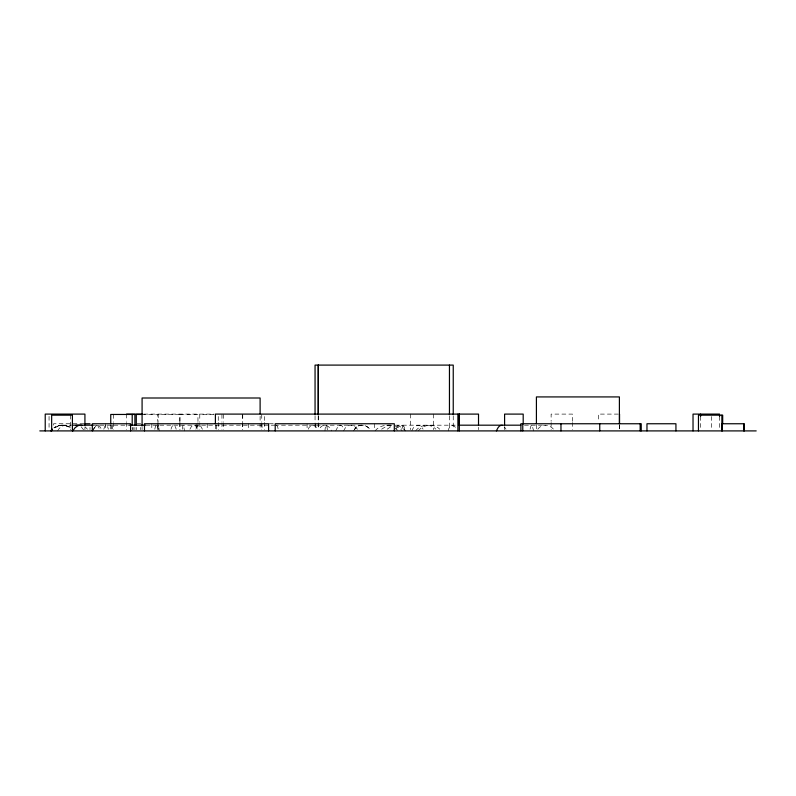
<?xml version="1.0" encoding="UTF-8"?>
<svg xmlns="http://www.w3.org/2000/svg" width="796" height="796" viewBox="0 0 796 796"><rect width="100%" height="100%" fill="white"/><g stroke="black" fill="none" stroke-linecap="round" stroke-linejoin="round"><path stroke-width="0.6" stroke-dasharray="3.98 2.98" d="M157.578 429.253L157.708 427.84A14.02 1.114 90 0 1 158.533 425.353L159.25 430.905M182.334 429.253L182.503 427.84A13.96 1.423 -90 0 1 183.558 425.353L184.473 430.905M401.721 429.193L403.283 425.183L405.124 430.905M530.046 429.193L530.992 425.83A25.96 2.995 90 0 1 532.325 425.83L533.559 430.905M103.818 429.243L104.644 426.696A15.074 3.363 90 0 1 107.579 426.696L108.405 429.243M93.231 430.905L94.227 427.8L96.017 425.353L97.918 425.85L99.609 429.223M335.693 430.905L338.31 425.89A9.94 4.965 -90 0 1 341.981 425.89L344.141 429.303M448.248 430.905C448.466 425.79 454.715 422.815 455.969 429.193M195.846 429.243L197.697 425.86A15.87 4.935 -90 0 1 200.552 425.86L202.403 429.243M343.574 430.905L345.315 427.9L347.892 425.89A9.831 8.169 -90 0 1 353.961 425.89L357.543 429.303M93.361 429.253L96.545 425.353A15.751 6.219 90 0 1 99.271 425.86L101.599 429.253M189.896 429.243L191.339 426.696A15.124 5.89 -90 0 1 196.473 426.696L197.915 429.243M411.89 430.905C413.164 425.263 420.716 422.945 423.054 429.193M353.414 430.905L356.877 426.746A9.691 9.522 -90 0 1 367.255 426.746L369.841 429.303A9.393 9.393 0 0 0 354.29 429.303M308.201 429.223C309.336 425.293 314.748 423.591 316.758 427.8M395.97 429.193C397.562 424.188 404.04 424.188 405.632 429.193M57.63 430.905C59.74 426.437 65.7 423.223 70.058 426.676M415.641 430.905C420.328 424.467 430.328 423.173 435.9 429.193M320.141 427.8C323.484 422.825 330.161 426.059 331.594 430.905M537.798 429.193C542.146 423.104 551.28 424.686 554.663 430.905M375.045 430.905C379.453 425.492 386.747 424.417 393.314 425.183M418.248 430.905C423.412 424.407 433.72 423.193 439.75 429.193M387.204 429.193L392.1 425.83M381.612 429.193L387.155 425.83L393.035 425.343M143.877 414.099L214.134 414.099M618.303 414.099L598.443 414.099L598.443 421.303M141.648 414.457L157.737 414.457L157.737 421.502M213.736 414.457L199.776 414.457L199.776 421.502M83.928 423.751L53.531 423.751L53.531 427.333M137.091 423.751L140.723 423.751M269.327 423.751L274.202 423.751M62.257 425.183L70.834 425.183M92.993 425.183L129.778 425.183M145.937 425.183L274.172 425.183M274.52 425.183L362.071 425.183M395.552 425.183L456.108 425.183M524.445 425.183L545.539 425.183M386.677 425.183L392.756 426.646M64.834 425.353L60.496 425.353L54.516 427.84A13.831 13.831 0 0 1 64.834 425.353L70.764 427.84M397.294 425.343L402.328 427.77L405.383 430.905M394.985 425.83L398.746 427.77L402.209 430.905M276.58 425.183L277.645 426.676L278.53 430.905M394.697 427.77L398.318 430.905M85.003 426.696L87.451 429.243M81.073 426.676L84.406 430.905M504.286 426.646L505.977 429.193M719.544 416.497L719.544 429.701M711.624 416.497L711.624 429.701M700.589 416.497L700.589 429.701M619.537 424.905L619.537 429.701M619.397 424.835L619.397 429.691M572.583 421.303L572.583 414.099L551.121 414.099L551.121 421.303M572.583 422.497L572.583 429.701M551.121 422.497L551.121 429.701M536.414 424.835L536.414 429.691M504.594 427.303L504.594 429.701M478.515 427.303L478.515 429.701M453.242 416.01L453.242 429.661M449.451 416.01L449.451 429.661M433.422 414.099L433.422 429.701M410.527 414.099L410.527 429.701M374.299 423.751L374.299 429.711M318.35 416.01L318.35 428.417M318.191 416.01L318.191 428.417M315.644 423.751L315.644 429.711M315.057 416.01L315.057 429.661M307.087 423.751L307.087 429.711M264.68 416.497L264.68 421.303M264.68 422.497L264.68 429.701M262.023 423.751L262.023 429.711M261.735 414.457L261.735 421.502M261.735 422.676L261.735 429.731M260.113 416.278L260.113 429.691M248.71 423.751L248.71 429.711M242.74 414.457L242.74 421.502M242.74 422.676L242.74 429.731M242.452 414.457L242.452 421.502M242.452 422.676L242.452 429.731M223.427 414.457L223.427 421.502M223.427 422.676L223.427 429.731M221.955 414.457L221.955 421.502M221.955 422.676L221.955 429.731M218.263 416.497L218.263 421.303M218.263 422.497L218.263 429.701M216.641 425.183L216.641 429.253M215.398 424.905L215.398 429.701M207.219 423.751L207.219 429.711M199.776 422.676L199.776 429.731M197.955 421.502L197.955 414.457L180.085 414.457L180.085 421.502M197.955 422.676L197.955 429.731M196.154 423.751L196.154 429.711M180.085 422.676L180.085 429.731M179.667 421.502L179.667 414.457L158.205 414.457L158.205 421.502M179.667 422.676L179.667 429.731M158.205 422.676L158.205 429.731M157.737 422.676L157.737 429.731M151.797 423.751L151.797 429.711M142.086 427.253L142.086 429.691M140.723 427.333L140.723 429.711M136.285 427.382L136.285 429.731M134.912 427.382L134.912 429.731M133.151 427.382L133.151 429.731M132.434 427.382L132.434 429.731M126.614 414.099L126.614 421.303M126.614 422.497L126.614 429.701M113.45 414.457L113.45 421.502M113.45 422.676L113.45 429.731M112.405 425.024L112.405 429.731M111.699 425.024L111.699 429.731M110.743 425.024L110.743 429.731M105.669 423.751L105.669 429.711M90.008 427.333L90.008 429.711M84.923 427.303L84.923 429.701M70.526 415.164L70.526 429.691M49.063 416.378L49.063 429.691M171.001 429.253A14.457 3.731 90 0 1 176.185 429.253M154.782 429.253A14.736 2.597 -90 0 1 158.364 429.253M324.957 430.915A9.502 1.333 -90 0 1 326.191 425.193A9.502 1.333 -90 0 1 327.415 430.915M55.839 426.696L53.939 427.83A14.378 14.378 0 0 1 70.565 427.83L66.615 425.86A15.661 14.985 90 0 0 57.889 425.86L55.839 426.696"/><path stroke-width="1.19" d="M496.405 430.905C497.49 428.497 499.211 424.566 502.495 425.343M72.834 430.905L74.983 427.83L77.67 425.86A15.413 10.109 90 0 1 82.137 425.353M75.769 425.353L78.476 425.353M126.614 414.099L142.643 414.099M141.648 414.457L136.285 414.457L136.285 425.024M85.142 423.751L90.008 423.751M721.783 423.751L744.081 423.751L744.081 430.905M72.058 425.183L92.993 425.183M129.778 425.183L145.499 425.183M458.566 425.183L520.833 425.183M39.8 430.905L756.2 430.905M743.932 423.751L743.971 430.905M722.688 423.641L722.688 415.164L698.46 415.164L698.46 430.905M722.151 423.751L722.151 430.905M721.882 415.164L721.882 430.905M719.544 416.497L719.544 414.099L693.027 414.099L693.027 430.905M700.589 414.099L700.589 416.497M675.933 430.905L675.933 423.751L646.969 423.751L646.969 430.905M641.228 430.905L641.228 423.751L520.902 423.751L520.902 430.905M640.163 423.751L640.163 430.905M619.537 414.099L619.537 423.701M619.397 423.621L619.397 396.925L536.414 396.925L536.414 423.621M599.746 423.751L599.746 430.905M560.971 423.751L560.971 430.905M523.191 423.701L523.191 414.099L504.594 414.099L504.594 424.905M522.773 423.751L522.773 430.905M478.515 424.905L478.515 414.099L215.398 414.099L215.398 423.701M459.322 414.099L459.322 430.905M459.192 414.099L459.192 424.905M457.899 414.099L457.899 430.905M453.242 414.766L453.242 365.095L315.057 365.095L315.057 414.766M449.451 365.095L449.451 414.766M394.309 430.905L394.309 423.751L275.207 423.751L275.207 430.905M318.35 365.095L318.35 414.766M318.191 365.095L318.191 414.766M268.59 430.905L268.59 423.751L144.484 423.751L144.484 430.905M260.113 413.84L260.113 398L142.086 398L142.086 426.029M134.912 425.024L134.912 414.457L110.743 414.457L110.743 423.85M132.206 414.457L132.206 425.024M130.594 430.905L130.594 423.751L92.326 423.751L92.326 430.905M84.923 424.905L84.923 414.099L45.223 414.099L45.223 430.905M72.406 430.905L72.406 415.164L51.66 415.164L51.66 430.905M52.237 429.243L50.775 430.905A14.378 14.378 0 0 1 52.237 429.243"/></g></svg>
